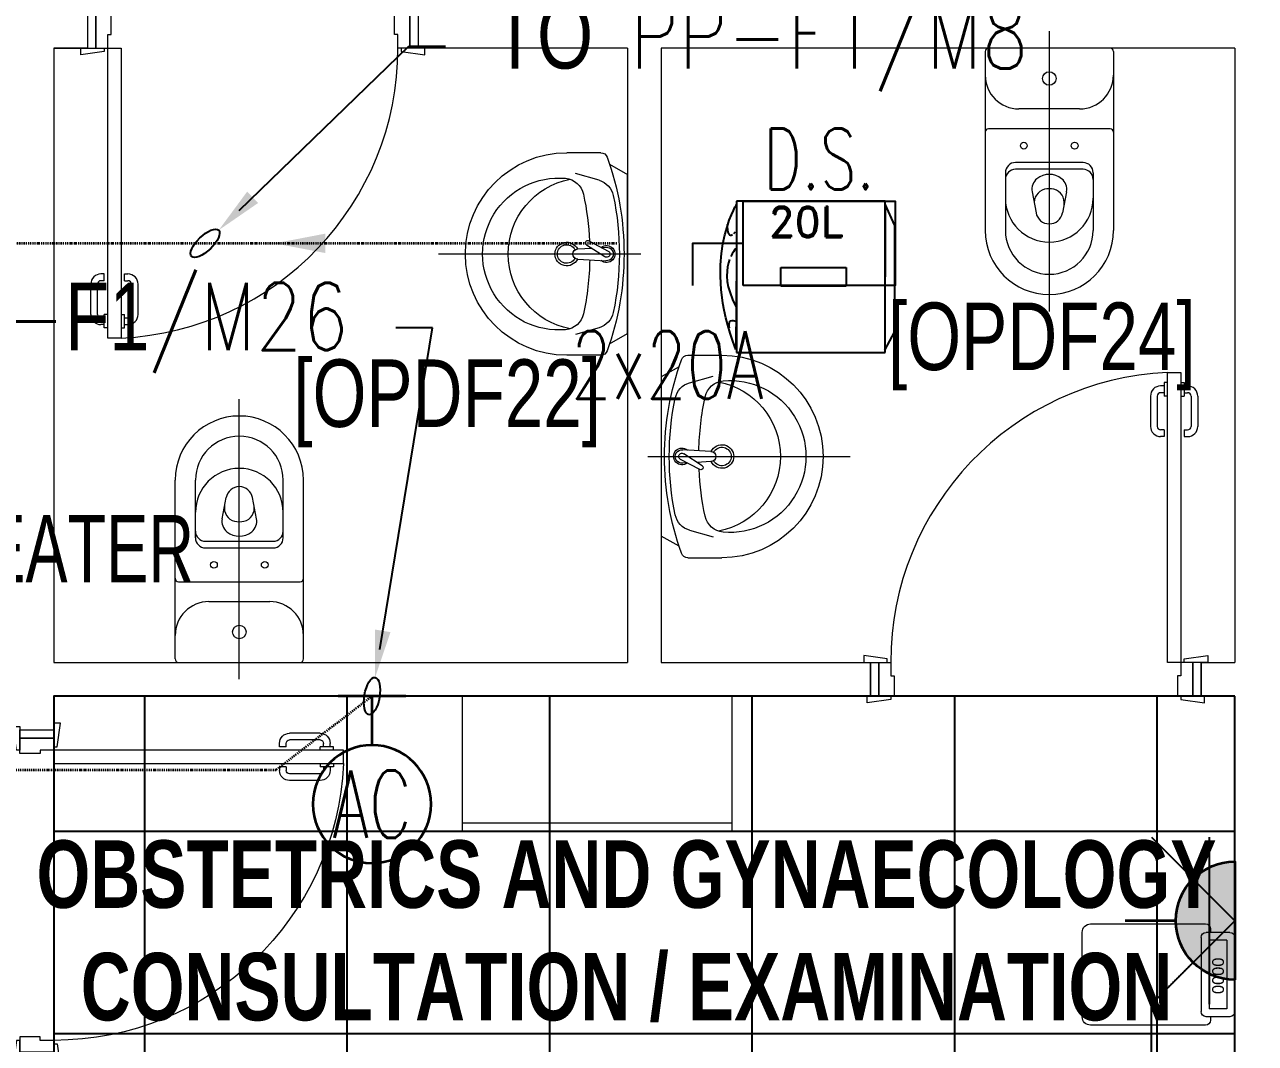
# Model space of a CAD drawing. Extents: x -178977 to 231842, y -29287 to 19916.
# Drawn here: x 25790 to 29437, y -9859 to -6840 of the extents above; entities that cross this region are included whole.
import ezdxf
from ezdxf import colors
from ezdxf.entities.mleader import LeaderData, LeaderLine
from ezdxf.enums import TextEntityAlignment as Align
from ezdxf.math import Vec2, Vec3

# ---------------------------------------------------------------- set-up
doc = ezdxf.new("R2010")
doc.units = 0
doc.header["$LTSCALE"] = 0.25
doc.linetypes.add('DASHDOT', pattern=[25.4, 12.7, -6.35, 0, -6.35])
doc.linetypes.add('HIDDEN', pattern=[9.525, 6.35, -3.175])
for name, color, linetype, lineweight in [('01-First Floor-FUR$0$72_EGR_BASE_TEXT', 252, 'Continuous', 5), ('01-First Floor-FUR$0$LOADING', 253, 'Continuous', 5), ('01-First Floor-FUR$0$SANIT', 250, 'Continuous', 5), ('01-First Floor-FUR$0$Walls', 251, 'Continuous', 5), ('01-First Floor-FUR$0$Wooden Joinery', 251, 'Continuous', 5), ('E-LITE-CIRC', 6, 'Continuous', 25), ('E-LITE-CLNG-CNDT', 6, 'DASHDOT', 35), ('E-LITE-EXIT-NUMB', 6, 'Continuous', 25), ('E-POWR-CIRC-NUMB', 6, 'Continuous', 25), ('E-POWR-CLNG-CNDT', 6, 'DASHDOT', 35), ('E-POWR-CTRL-NUMB', 6, 'Continuous', 25), ('E-POWR-FLOR-CNDT', 6, 'HIDDEN', 25), ('E-POWR-FLOR-CNDT @ 100', 6, 'HIDDEN', 25), ('E-POWR-TEXT', 6, 'Continuous', 25), ('E-POWR-WALL @ 100', 4, 'Continuous', 35)]:
    doc.layers.add(name, color=color, linetype=linetype, lineweight=lineweight)
for name, color, linetype in [('01-First Floor-FUR$0$FALSE CEILING', 251, 'Continuous'), ('CARTOUCHE', 254, 'Continuous'), ('E-POWR-IDEN', 101, 'Continuous'), ('e-powr-swch @ 100', 191, 'Continuous'), ('PW-ACCESSORIES', 253, 'Continuous')]:
    doc.layers.add(name, color=color, linetype=linetype)
doc.styles.add('01-First Floor-FUR$0$Standard', font='arial.ttf')
doc.styles.add('01-First Floor-FUR$0$X3G_ENTITY_9EC9', font='swisscl.ttf', dxfattribs={"height": 0.2})
doc.styles.add('01-First Floor-FUR$0$X3G_ENTITY_9F38', font='swisscl.ttf', dxfattribs={"height": 0.2})
doc.styles.add('DC_Elc_Romans', font='elc_romans.shx', dxfattribs={"width": 0.7})
doc.styles.add('DC_SIMPLEX', font='SIMPLEX.shx', dxfattribs={"width": 0.7})
doc.styles.add('ROMAND', font='romand.shx')

# ---------------------------------------------------------------- blocks, each defined once
blk = doc.blocks.new('01-First Floor-FUR$0$A$C72370EFE')
at = {"layer": '01-First Floor-FUR$0$Wooden Joinery'}
for p, q in [((-0.01, -0.03), (-0.01, -0.07)), ((0, -0.03), (-0.01, -0.03)), ((0.04, -0.03), (0.05, -0.03)), ((0.05, -0.03), (0.05, -0.07)), ((-0.05, -0.07), (-0.05, -0.16)), ((-0.03, -0.07), (-0.03, -0.16)), ((-0.01, -0.04), (-0.02, -0.04)), ((-0.01, -0.06), (-0.02, -0.06)), ((0, -0.07), (-0.01, -0.07)), ((0.04, -0.07), (0.05, -0.07)), ((0.05, -0.04), (0.06, -0.04)), ((0.05, -0.06), (0.06, -0.06)), ((0.07, -0.07), (0.07, -0.16)), ((0.09, -0.07), (0.09, -0.16)), ((-0.01, -0.17), (-0.02, -0.17)), ((-0.01, -0.17), (-0.01, -0.19)), ((0.05, -0.17), (0.06, -0.17)), ((0.05, -0.17), (0.05, -0.19)), ((-0.01, -0.19), (-0.02, -0.19)), ((0.05, -0.19), (0.06, -0.19))]:
    blk.add_line(p, q, dxfattribs=at)
for centre, radius, start, end in [((-0.02, -0.07), 0.03, 90, 180), ((-0.02, -0.07), 0.01, 90, 180), ((0.06, -0.07), 0.03, 0, 90), ((0.06, -0.07), 0.01, 0, 90), ((-0.02, -0.16), 0.03, 180, 270), ((-0.02, -0.16), 0.01, 180, 270), ((0.06, -0.16), 0.01, 270, 0), ((0.06, -0.16), 0.03, 270, 0)]:
    blk.add_arc(centre, radius, start, end, dxfattribs=at)
blk = doc.blocks.new('01-First Floor-FUR$0$A$C5DAD61B4')
at = {"layer": '01-First Floor-FUR$0$Wooden Joinery'}
for points in [[(80, 959.1), (80, 969.1), (10, 979.1), (10, 959.1)], [(940, 959.1), (940, 969.1), (1010, 979.1), (1010, 959.1)], [(70, 859.1), (70, 849.1), (0, 839.1), (0, 859.1)], [(120, 859.1), (120, 0), (80, 0), (80, 859.1)], [(950, 859.1), (950, 849.1), (1020, 839.1), (1020, 859.1)]]:
    blk.add_lwpolyline(points, close=True, dxfattribs=at)
for points in [[(45, 859.1), (45, 959.1), (20, 959.1), (20, 859.1), (45, 859.1)], [(45, 859.1), (80, 859.1), (80, 899.1), (90, 899.1), (90, 959.1), (45, 959.1), (45, 859.1)], [(975, 859.1), (940, 859.1), (940, 899.1), (930, 899.1), (930, 959.1), (975, 959.1), (975, 859.1)], [(975, 859.1), (975, 959.1), (1000, 959.1), (1000, 859.1), (975, 859.1)]]:
    blk.add_lwpolyline(points, dxfattribs=at)
blk.add_arc((80, 859.1), 860, 272.666, 0, dxfattribs=at)
at = {"layer": '01-First Floor-FUR$0$Wooden Joinery', "xscale": 999.9999999998854, "yscale": 999.9999999998854, "zscale": 999.9999999998854, "rotation": 180}
blk.add_blockref('01-First Floor-FUR$0$A$C72370EFE', (120, 0), dxfattribs=at)
blk = doc.blocks.new('01-First Floor-FUR$0$WC manta')
at = {"layer": '01-First Floor-FUR$0$SANIT'}
for p, q in [((-0.12, 0.19), (0.41, 0.19)), ((-0.13, 0.18), (-0.13, -0.18)), ((0.109, 0.18), (0.109, -0.18)), ((0.239, 0.13), (0.41, 0.13)), ((0.05, 0.09), (0.05, -0.09)), ((0.209, 0.1), (0.209, -0.1)), ((0.229, 0.1), (0.229, -0.1)), ((0.2955, 0.051), (0.3581, 0.0393)), ((-0.18, 0), (0.65, 0)), ((0.2955, -0.051), (0.3581, -0.0393)), ((0.239, -0.13), (0.41, -0.13)), ((-0.12, -0.19), (0.41, -0.19))]:
    blk.add_line(p, q, dxfattribs=at)
for centre, radius in [((0.159, 0.0752), 0.01), ((-0.04, 0), 0.02), ((0.159, -0.0753), 0.01)]:
    blk.add_circle(centre, radius, dxfattribs=at)
for centre, radius, start, end in [((-0.12, 0.18), 0.01, 90, 180), ((-0.05, 0.09), 0.1, 0, 90), ((0.119, 0.18), 0.01, 90, 180), ((0.41, 0), 0.19, 270, 90), ((0.239, 0.1), 0.03, 90, 180), ((0.259, 0.1), 0.03, 90, 180), ((0.3147, 0), 0.13, 270, 90), ((0.41, 0), 0.13, 270, 90), ((0.3029, 0), 0.0588, 141.525, 218.475), ((0.2882, 0.0117), 0.04, 79.4289, 141.525), ((0.3271, 0.0044), 0.04, 79.4289, 166.4176), ((0.3507, 0), 0.04, 280.5711, 79.4289), ((0.3454, 0), 0.0588, 166.4176, 193.5824), ((0.3271, -0.0044), 0.04, 193.5824, 280.5711), ((0.2882, -0.0117), 0.04, 218.475, 280.5711), ((-0.05, -0.09), 0.1, 270, 0), ((0.239, -0.1), 0.03, 180, 270), ((0.259, -0.1), 0.03, 180, 270), ((-0.12, -0.18), 0.01, 180, 270), ((0.119, -0.18), 0.01, 180, 270)]:
    blk.add_arc(centre, radius, start, end, dxfattribs=at)
blk = doc.blocks.new('01-First Floor-FUR$0$lav-manta 60')
at = {"layer": '01-First Floor-FUR$0$SANIT'}
for p, q in [((0, 0.04), (0, -0.56)), ((-0.2658, -0.0529), (-0.2358, 0)), ((-0.2358, 0), (0.2358, 0)), ((0.2658, -0.0529), (0.2358, 0)), ((-0.015, -0.1473), (-0.0199, -0.064)), ((0.0274, -0.121), (-0.0078, -0.0673)), ((0.0389, -0.1142), (0.0087, -0.0575)), ((0.0191, -0.077), (0.0199, -0.064)), ((-0.3, -0.0789), (-0.3, -0.18)), ((-0.2185, -0.0841), (-0.2383, -0.1537)), ((0.015, -0.1473), (0.0174, -0.1057)), ((0.2185, -0.0841), (0.2383, -0.1537)), ((0.3, -0.0789), (0.3, -0.18))]:
    blk.add_line(p, q, dxfattribs=at)
for centre, radius, start, end in [((0, -0.8557), 0.8457, 70.1771, 109.8229), ((0, -0.8696), 0.8457, 78.1914, 101.8086), ((-0.28, -0.0789), 0.02, 109.8229, 180), ((-0.1608, -0.1006), 0.06, 101.8086, 164.0794), ((0, -0.0617), 0.025, 320.7474, 220.368), ((0, -0.0617), 0.02, 353.2671, 186.682), ((0, -0.0617), 0.00966, 25.4127, 215.9577), ((0.1608, -0.1006), 0.06, 15.9206, 78.1914), ((0.28, -0.0789), 0.02, 0, 70.1771), ((-0.1645, -0.189), 0.06, 102.0883, 174.8142), ((0, -0.9572), 0.8457, 91.1572, 102.0883), ((0, -0.9572), 0.8457, 88.5486, 88.844), ((0.0332, -0.1176), 0.00666, 210.6852, 30.6852), ((0, -0.9572), 0.8457, 77.9117, 87.4274), ((0.1645, -0.189), 0.06, 5.1858, 77.9117), ((0, -0.18), 0.3, 180, 0), ((0, -0.1282), 0.2252, 190.6097, 349.3903), ((0, -0.18), 0.035, 115.3106, 64.6894), ((0, -0.18), 0.0275, 117.1496, 62.8504), ((0, -0.1473), 0.015, 180, 0), ((0, -0.2039), 0.2252, 174.8142, 5.1858)]:
    blk.add_arc(centre, radius, start, end, dxfattribs=at)
blk = doc.blocks.new('01-First Floor-FUR$0$GF21027-P')
at = {"layer": '01-First Floor-FUR$0$LOADING'}
for p, q in [((0.4, 0.4), (-0.4, 0.4)), ((-0.4, 0.4), (-0.4, 0)), ((0.4, 0), (0.4, 0.4)), ((-0.4, 0.025), (0.4, 0.025)), ((-0.4, 0), (0.4, 0))]:
    blk.add_line(p, q, dxfattribs=at)
blk = doc.blocks.new('01-First Floor-FUR$0$HF13461A-P')
at = {"layer": '01-First Floor-FUR$0$LOADING'}
for p, q in [((0.2579, 0.4503), (0.0379, 0.4503)), ((0.0229, 0.4353), (0.0229, 0.3653)), ((0.2493, 0.4266), (0.0466, 0.4266)), ((0.0466, 0.4266), (0.0466, 0.3739)), ((0.2493, 0.4266), (0.2493, 0.3739)), ((0.2729, 0.4353), (0.2729, 0.3653)), ((0.0229, 0.3778), (0.0129, 0.3778)), ((0.2493, 0.3739), (0.0466, 0.3739)), ((0.2829, 0.3778), (0.2729, 0.3778)), ((-0.0021, 0.3628), (-0.0021, 0.0228)), ((0.2579, 0.3503), (0.0379, 0.3503)), ((0.2979, 0.0228), (0.2979, 0.3628)), ((0.0229, -0.0022), (0.2729, -0.0022))]:
    blk.add_line(p, q, dxfattribs=at)
for centre, radius, start, end in [((0.0379, 0.4353), 0.015, 90, 180), ((0.2579, 0.4353), 0.015, 0, 90), ((0.0129, 0.3628), 0.015, 90, 180), ((0.0379, 0.3653), 0.015, 180, 270), ((0.2579, 0.3653), 0.015, 270, 0), ((0.2829, 0.3628), 0.015, 0, 90), ((0.0229, 0.0228), 0.025, 180, 270), ((0.2729, 0.0228), 0.025, 270, 0)]:
    blk.add_arc(centre, radius, start, end, dxfattribs=at)
at = {"layer": '01-First Floor-FUR$0$LOADING', "style": '01-First Floor-FUR$0$Standard'}
blk.add_text('0000', height=0.03477, dxfattribs=at).set_placement((0.0901, 0.3829))
blk = doc.blocks.new('01-First Floor-FUR')
at = {"layer": '01-First Floor-FUR$0$FALSE CEILING', "linetype": 'Continuous'}
for p, q in [((26146, -12830), (26146, -8830)), ((26746, -12830), (26746, -8830)), ((27346, -12830), (27346, -8830)), ((27946, -12830), (27946, -8830)), ((28546, -12830), (28546, -8830)), ((29146, -12830), (29146, -8830)), ((25876, -9230), (29376, -9230)), ((25876, -9830), (29376, -9830))]:
    blk.add_line(p, q, dxfattribs=at)
at = {"layer": '01-First Floor-FUR$0$FALSE CEILING'}
blk.add_lwpolyline([(29376, -8830), (25876, -8830), (25876, -10710), (25876, -10710), (25876, -12830), (29376, -12830), (29376, -8830)], dxfattribs=at)
at = {"layer": '01-First Floor-FUR$0$Walls'}
for p, q in [((25976, -6810), (25976, -6910)), ((26956, -6810), (26956, -6910)), ((25976, -6910), (25876, -6910)), ((25876, -6910), (25876, -8730)), ((25876, -6910), (25976, -6910)), ((27576, -6910), (26956, -6910)), ((27576, -6910), (27576, -8730)), ((29376, -6910), (27676, -6910)), ((27676, -6910), (27676, -8730)), ((29376, -6910), (29376, -8730)), ((25876, -8730), (27576, -8730)), ((27676, -8730), (28296, -8730)), ((28296, -8730), (28296, -8830)), ((28296, -8830), (28296, -8730)), ((29276, -8730), (29276, -8830)), ((29276, -8730), (29376, -8730)), ((29276, -8830), (29276, -8730)), ((25876, -8830), (25876, -8930)), ((25876, -8830), (28296, -8830)), ((29276, -8830), (29376, -8830)), ((29376, -8830), (29376, -12830)), ((25776, -8930), (25876, -8930))]:
    blk.add_line(p, q, dxfattribs=at)
at = {"layer": '01-First Floor-FUR$0$LOADING', "color": 1, "xscale": 1000, "yscale": 1000, "zscale": 1000, "rotation": 2.091175133064225e-08}
blk.add_blockref('01-First Floor-FUR$0$GF21027-P', (27486, -9230, -0.1), dxfattribs=at)
at = {"layer": '01-First Floor-FUR$0$LOADING', "lineweight": 0, "xscale": -1000, "yscale": 1000, "zscale": 1000, "rotation": 270}
blk.add_blockref('01-First Floor-FUR$0$HF13461A-P', (28925.7, -9802.9, -0.1), dxfattribs=at)
at = {"layer": '01-First Floor-FUR$0$SANIT'}
for name, p, xscale, yscale, zscale, rotation in [('01-First Floor-FUR$0$WC manta', (28826, -7040), 999.9999999999995, 999.9999999999995, 999.9999999999995, 270), ('01-First Floor-FUR$0$lav-manta 60', (27576, -7520), -1000.000000000223, 1000.000000000223, 1000.000000000223, 270), ('01-First Floor-FUR$0$lav-manta 60', (27676, -8120), -1000.000000000223, 1000.000000000223, 1000.000000000223, 90), ('01-First Floor-FUR$0$WC manta', (26426, -8600), 999.9999999999995, 999.9999999999995, 999.9999999999995, 90.00000000000001)]:
    blk.add_blockref(name, p, dxfattribs=dict(at, xscale=xscale, yscale=yscale, zscale=zscale, rotation=rotation))
at = {"layer": '01-First Floor-FUR$0$Wooden Joinery'}
blk.add_blockref('01-First Floor-FUR$0$A$C5DAD61B4', (25956, -7769.1), dxfattribs=at)
at = {"layer": '01-First Floor-FUR$0$Wooden Joinery', "rotation": 180}
blk.add_blockref('01-First Floor-FUR$0$A$C5DAD61B4', (29296, -7870.9), dxfattribs=at)
at = {"layer": '01-First Floor-FUR$0$Wooden Joinery', "xscale": -1, "rotation": 90}
blk.add_blockref('01-First Floor-FUR$0$A$C5DAD61B4', (26735.1, -8910), dxfattribs=at)
at = {"layer": '01-First Floor-FUR$0$72_EGR_BASE_TEXT', "char_height": 200, "attachment_point": 2, "style": '01-First Floor-FUR$0$X3G_ENTITY_9F38'}
for s, insert in [('[OPDF24]', (28804, -7663.8, 0)), ('[OPDF22]', (27041.8, -7832.4, 0))]:
    blk.add_mtext(s, dxfattribs=dict(at, insert=insert))
at = {"layer": '01-First Floor-FUR$0$72_EGR_BASE_TEXT', "insert": (27573.2, -9257.4, -0.1), "char_height": 200, "width": 3714.666, "attachment_point": 2, "style": '01-First Floor-FUR$0$X3G_ENTITY_9EC9'}
blk.add_mtext('{\\fSwis721 LtCn BT|b1|i0|c0|p34;OBSTETRICS AND GYNAECOLOGY CONSULTATION / EXAMINATION ROOM}', dxfattribs=at)
blk = doc.blocks.new('*U160')
h = blk.add_hatch(color=253)
edge = h.paths.add_edge_path()
edge.add_line((-1.75, 0), (1.75, 0))
edge.add_arc((0, 0), 1.75, 180, 360, ccw=False)
blk.add_line((0, -1.75), (0, -3.25))
blk.add_lwpolyline([(-1.75, 0, 1), (1.75, 0)], format="xyb", close=True)
at = {"layer": 'Defpoints'}
for p, q in [((-2.475, -2.475), (0, 0)), ((2.475, -2.475), (0, 0)), ((2.475, -0.758), (-2.475, -0.758))]:
    blk.add_line(p, q, dxfattribs=at)
at = {"layer": 'E-LITE-EXIT-NUMB', "style": 'DC_SIMPLEX', "width": 0.7, "flags": 8}
blk.add_attdef('TYPE', text='', height=2, rotation=360, dxfattribs=at).set_placement((-2.682, 5.238), align=Align.RIGHT)
blk.add_attdef('CIRCUIT', (2.682, 5.238), '', height=2, rotation=360, dxfattribs=at)
blk = doc.blocks.new('EWHTOP VIEW80')
for p, q in [((46586.3, -910709.6), (46589.9, -910703.7)), ((46589.9, -910703.7), (46590.9, -910701.9)), ((47031.9, -910691.6), (46590.9, -910691.6)), ((46590.9, -910691.6), (46590.9, -911140.2)), ((46590.9, -910701.9), (46590.9, -910860.4)), ((47031.9, -910701), (47030.5, -911133.5)), ((47031.9, -911140.2), (47031.9, -910691.6)), ((47060.6, -910763.9), (47031.9, -910701)), ((46569.3, -910748.2), (46576, -910732)), ((46576, -910732), (46581.9, -910719)), ((46581.9, -910719), (46586.3, -910709.6)), ((46556.2, -910791.3), (46563, -910768.4)), ((46563, -910768.4), (46569.3, -910748.2)), ((46563.9, -910760.3), (46563.9, -910762.6)), ((46563.9, -910762.6), (46563.9, -910767.9)), ((46563.9, -910767.9), (46564.3, -910775.6)), ((46564.3, -910775.6), (46565.7, -910783.2)), ((47060.6, -911077.8), (47060.6, -910763.9)), ((46550.9, -910817.8), (46556.2, -910791.3)), ((46565.7, -910783.2), (46568.4, -910789.5)), ((46568.4, -910789.5), (46570.2, -910791.3)), ((46570.2, -910791.3), (46572.9, -910792.2)), ((46572.9, -910792.2), (46575.6, -910792.2)), ((46575.6, -910792.2), (46579.2, -910790.8)), ((46583.2, -910787.7), (46587.7, -910782.8)), ((46543.7, -910879.8), (46546.4, -910847)), ((46546.4, -910847), (46550.9, -910817.8)), ((46578.3, -910847.9), (46574.2, -910855.5)), ((46581.9, -910841.6), (46578.3, -910847.9)), ((46585.5, -910836.6), (46581.9, -910841.6)), ((46588.2, -910833.1), (46585.5, -910836.6)), ((46590.9, -910830.4), (46588.2, -910833.1)), ((46543.2, -910914.8), (46543.7, -910879.8)), ((46564.3, -910886.1), (46563, -910899.1)), ((46567, -910874.8), (46564.3, -910886.1)), ((46570.6, -910864.5), (46567, -910874.8)), ((46590.9, -910860.4), (46589.5, -911131.3)), ((46722, -910943.5), (46722, -910888.3)), ((46722, -910888.3), (46916.4, -910888.3)), ((46916.4, -910888.3), (46916.4, -910943.5)), ((46545.5, -910953), (46543.2, -910914.8)), ((46563, -910899.1), (46562.5, -910913.5)), ((46562.5, -910913.5), (46563.9, -910929.2)), ((46550.9, -910993.8), (46545.5, -910953)), ((46563.9, -910929.2), (46566.6, -910945.8)), ((46566.6, -910945.8), (46572, -910963.7)), ((46916.4, -910943.5), (46722, -910943.5)), ((46554.5, -911014.9), (46550.9, -910993.8)), ((46572, -910963.7), (46579.2, -910983.1)), ((46579.2, -910983.1), (46589.5, -911004.2)), ((46559.4, -911036.9), (46554.5, -911014.9)), ((46565.2, -911059.4), (46559.4, -911036.9)), ((46572, -911082.7), (46565.2, -911059.4)), ((46569.3, -911050.9), (46568.4, -911057.2)), ((46568.4, -911057.2), (46568.4, -911061.6)), ((46568.4, -911061.6), (46569.7, -911067)), ((46572.4, -911047.3), (46569.3, -911050.9)), ((46576.9, -911045.9), (46572.4, -911047.3)), ((46581.9, -911046.4), (46576.9, -911045.9)), ((46586.3, -911047.3), (46581.9, -911046.4)), ((46590.9, -911048.6), (46586.3, -911047.3)), ((46580.1, -911106.6), (46572, -911082.7)), ((46589.5, -911131.3), (46580.1, -911106.6)), ((47030.5, -911133.5), (47060.6, -911077.8)), ((46589.5, -911131.3), (46589.5, -911131.3)), ((46590.9, -911140.2), (47031.9, -911140.2)), ((47030.5, -911133.5), (47030.5, -911133.5))]:
    blk.add_line(p, q)
at = {"layer": 'CARTOUCHE', "insert": (46624.8, -910753.2), "char_height": 90, "attachment_point": 4, "style": 'ROMAND'}
blk.add_mtext(' 20L', dxfattribs=at)
blk = doc.blocks.new('A$C0C9916F8')
at = {"layer": 'PW-ACCESSORIES', "linetype": 'Continuous'}
blk.add_blockref('EWHTOP VIEW80', (-15877.9, 893488.2, 14.8), dxfattribs=at)
blk = doc.blocks.new('ARR0W')
at = {"color": 45}
blk.add_ellipse((0, 0), major_axis=(0.4, 0), ratio=0.4, dxfattribs=at)
at = {"color": 45, "ltscale": 0.5}
blk.add_solid([(-1.4, 0.167), (-0.4, 0), (-1.4, -0.167)], dxfattribs=at)
blk = doc.blocks.new('*U41')
blk.add_lwpolyline([(-2.25, -2.5), (-2.25, 0), (2.25, 0), (2.25, -2.5)], close=True)
blk.add_lwpolyline([(-2.25, -1.25), (-3.75, -1.25), (-3.75, -2.5)])
at = {"layer": 'E-POWR-CIRC-NUMB', "style": 'DC_SIMPLEX', "width": 0.7, "flags": 8}
blk.add_attdef('CIRCUIT', (4.233, 3.688), '', height=2, rotation=360, dxfattribs=at)
at = {"layer": 'E-POWR-CTRL-NUMB', "style": 'DC_SIMPLEX', "width": 0.7, "flags": 8}
blk.add_attdef('AMPER', text='', height=2, rotation=360, dxfattribs=at).set_placement((4.233, 1.25), align=Align.MIDDLE_LEFT)
at = {"layer": 'E-POWR-IDEN', "style": 'DC_SIMPLEX', "width": 0.7, "flags": 8}
blk.add_attdef('TYPE', text='', height=1.8, rotation=180, dxfattribs=at).set_placement((0, -1.25), align=Align.MIDDLE_CENTER)
blk = doc.blocks.new('*U42')
blk.add_hatch(color=256).paths.add_polyline_path([(0, -0.287), (1.5, 0), (0, 0.287)])
blk = doc.blocks.new('*U127')
for p, q in [((0, 1.45), (0, 0)), ((1, 0), (-1, 0))]:
    blk.add_line(p, q)
blk.add_circle((0, 3.2), 1.75)
at = {"layer": 'E-POWR-CIRC-NUMB', "style": 'DC_SIMPLEX', "width": 0.7, "flags": 8}
blk.add_attdef('CIRCUIT', (3.364, 5.671), '', height=2, rotation=360, dxfattribs=at)
at = {"layer": 'E-POWR-IDEN', "style": 'DC_SIMPLEX', "width": 0.7, "flags": 8}
blk.add_attdef('TYPE', text='', height=2, rotation=360, dxfattribs=at).set_placement((0, 3.2), align=Align.MIDDLE_CENTER)

msp = doc.modelspace()

# ---------------------------------------------------------------- linework, layer by layer
at = {"layer": 'E-POWR-CLNG-CNDT', "elevation": 14.8}
msp.add_lwpolyline([(27544.5, -7488.4), (25726, -7488.4)], dxfattribs=at)
at = {"layer": 'E-POWR-CLNG-CNDT'}
msp.add_lwpolyline([(26819.2, -8830), (26534.7, -9049.1), (25726, -9049.1)], dxfattribs=at)
at = {"layer": 'E-POWR-FLOR-CNDT'}
msp.add_lwpolyline([(29252.3, -11988.1), (29128.5, -11864.3), (29128.5, -9742.9), (29252.3, -9619.1)], dxfattribs=at)

# ---------------------------------------------------------------- block references
at = {"layer": 'E-LITE-CLNG-CNDT'}
msp.add_blockref('01-First Floor-FUR', (0, 0), dxfattribs=at)
at = {"layer": 'E-POWR-FLOR-CNDT'}
msp.add_blockref('A$C0C9916F8', (-2814, 9840), dxfattribs=at)
at = {"layer": 'E-POWR-FLOR-CNDT @ 100', "xscale": -100, "yscale": 100, "zscale": 100}
msp.add_blockref('*U42', (26680.5, -7488.4, 14.8), dxfattribs=at)
at = {"layer": 'e-powr-swch @ 100'}
ref = msp.add_blockref('*U41', (28143.9, -7363.4, 14.8), dxfattribs=dict(at, xscale=100, yscale=100, zscale=100))
ref.add_attrib('TYPE', 'D.S.', dxfattribs={"layer": 'E-POWR-IDEN', "height": 180, "rotation": 360, "style": 'DC_SIMPLEX', "width": 0.7, "flags": 8}).set_placement((28143.9, -7238.4, 14.8), align=Align.MIDDLE_CENTER)
ref.add_attrib('AMPER', '2x20A', dxfattribs={"layer": 'E-POWR-CTRL-NUMB', "height": 200, "rotation": 360, "style": 'DC_SIMPLEX', "width": 0.7, "flags": 8}).set_placement((27408.9, -7848.9, 14.8), align=Align.MIDDLE_LEFT)
at = {"layer": 'E-POWR-WALL @ 100'}
ref = msp.add_blockref('*U127', (26819.2, -8830), dxfattribs=dict(at, xscale=-100, yscale=100, zscale=100, rotation=180))
ref.add_attrib('TYPE', 'AC', dxfattribs={"layer": 'E-POWR-IDEN', "height": 200, "rotation": 0, "style": 'DC_SIMPLEX', "width": 0.7, "flags": 8}).set_placement((26819.2, -9150), align=Align.MIDDLE_CENTER)
at = {"layer": 'E-POWR-WALL @ 100', "xscale": -100, "yscale": 100, "zscale": 100, "rotation": 270}
msp.add_blockref('*U160', (29376, -9495.4), dxfattribs=at)

# ---------------------------------------------------------------- leaders
at = {"layer": 'E-LITE-CIRC'}
ml = msp.add_multileader_mtext('Standard', dxfattribs=at)
ml.set_content('{\\Fdc_el_romans|c0;\\W0.8;TO\\Fromans|c0; \\Fsimplex|c0;PP-F1/M8}', color=256, style='DC_SIMPLEX')
ml.set_leader_properties()
ml.set_arrow_properties(name='ARR0W')
ml.build(insert=Vec2(0, 0))
ml.multileader.update_dxf_attribs({"dogleg_length": 200, "arrow_head_size": 140, "scale": 100})
ctx = ml.context
ctx.base_point, ctx.scale, ctx.char_height, ctx.arrow_head_size, ctx.landing_gap_size, ctx.plane_origin, ctx.plane_x_axis, ctx.plane_y_axis = Vec3(27037.3, -6903.7, 14.8), 100, 200, 140, 140, Vec3(34351.9, 1907.1, 14.8), Vec3(1, -0.000001, 0), Vec3(0.000001, 1, 0)
notes = []
notes.append((ctx, [(0, (1, 1, 0), (26928.5, -6903.7, 14.8), (1, -0.000001, 0), 108.8, [(0, [(26324.6, -7488.4, 14.8)], 0, [])])]))
ctx.mtext.insert, ctx.mtext.text_direction, ctx.mtext.rotation, ctx.mtext.flow_direction = Vec3(27177.3, -6770.4, 14.8), Vec3(1, -0.000001, 0), 6.283185, 5
ml = msp.add_multileader_mtext('Standard', dxfattribs=at)
ml.set_content('{\\Fdc_el_romans|c0;\\W0.8;TO\\Fromans|c0; \\Fsimplex|c0;PP-\\Fdc_el_romans|c0;F1\\Fsimplex|c0;/M26}', color=256, style='DC_SIMPLEX')
ml.set_leader_properties()
ml.set_arrow_properties(name='ARR0W')
ml.build(insert=Vec2(0, 0))
ml.multileader.update_dxf_attribs({"dogleg_length": 200, "arrow_head_size": 140, "scale": 100})
ctx = ml.context
ctx.base_point, ctx.scale, ctx.char_height, ctx.arrow_head_size, ctx.landing_gap_size, ctx.plane_origin, ctx.plane_x_axis, ctx.plane_y_axis = Vec3(24765.5, -7738.7, 0), 100, 200, 140, 140, Vec3(39162.8, -15185.5, 0), Vec3(1, 0.000001, 0), Vec3(-0.000001, 1, 0)
ctx.text_align_type = 2
notes.append((ctx, [(1, (1, 1, 0), (26998.1, -7738.7, 0), (-1, -0.000001, 0), 108.8, [(0, [(26819.2, -8830, 0)], 0, [])])]))
ctx.mtext.insert, ctx.mtext.text_direction, ctx.mtext.rotation, ctx.mtext.alignment, ctx.mtext.flow_direction = Vec3(26749.3, -7605.4, 0), Vec3(1, 0.000001, 0), 0.000001, 3, 5
ml = msp.add_multileader_mtext('Standard', dxfattribs=at)
ml.set_content('{\\Fdc_el_romans|c0;\\W0.8;TO\\Fromans|c0; \\Fsimplex|c0;PP-\\Fdc_el_romans|c0;F1\\Fsimplex|c0;/M24}', color=256, style='DC_SIMPLEX')
ml.set_leader_properties()
ml.set_arrow_properties(name='ARR0W')
ml.build(insert=Vec2(0, 0))
ml.multileader.update_dxf_attribs({"dogleg_length": 200, "arrow_head_size": 140, "scale": 100})
ctx = ml.context
ctx.base_point, ctx.scale, ctx.char_height, ctx.arrow_head_size, ctx.landing_gap_size, ctx.plane_origin, ctx.plane_x_axis, ctx.plane_y_axis = Vec3(23065.5, -9565.8, 0), 100, 200, 140, 140, Vec3(34637.9, -15185.5, 0), Vec3(1, 0.000001, 0), Vec3(-0.000001, 1, 0)
notes.append((ctx, [(0, (1, 1, 0), (22956.7, -9565.8, 0), (1, 0.000001, 0), 108.8, [(0, [(22294.3, -8975, 0)], 0, [])])]))
ctx.mtext.insert, ctx.mtext.text_direction, ctx.mtext.rotation, ctx.mtext.width, ctx.mtext.flow_direction = Vec3(23205.5, -9432.5, 0), Vec3(1, 0.000001, 0), 0.000001, 2086.364, 5
at = {"layer": 'E-POWR-TEXT'}
ml = msp.add_multileader_mtext('Standard', dxfattribs=at)
ml.set_content('FOR WATER HEATER ', color=256, style='DC_Elc_Romans')
ml.set_leader_properties(color=45)
ml.build(insert=Vec2(0, 0))
ml.multileader.update_dxf_attribs({"dogleg_length": 2, "arrow_head_size": 200, "scale": 100})
ctx = ml.context
ctx.base_point, ctx.scale, ctx.char_height, ctx.arrow_head_size, ctx.landing_gap_size, ctx.plane_origin = Vec3(24157.1, -8393.3, 14.8), 100, 200, 200, 200, Vec3(21347.4, -8440.6, 14.8)
notes.append((ctx, [(0, (1, 1, 0), (24072.4, -8393.3, 14.8), (1, 0), 84.7, [(0, [(23521.8, -7615.4, 14.8)], 0, [])])]))
ctx.mtext.insert, ctx.mtext.flow_direction = Vec3(24357.1, -8293.3, 14.8), 5
for ctx, leaders in notes:
    for number, flags, end, landing, length, lines in leaders:
        leader = LeaderData()
        leader.index, (leader.has_last_leader_line, leader.has_dogleg_vector, leader.attachment_direction) = number, flags
        leader.last_leader_point, leader.dogleg_vector, leader.dogleg_length = Vec3(end), Vec3(landing), length
        for number, points, colour, breaks in lines:
            line = LeaderLine()
            line.index, line.vertices, line.color, line.breaks = number, Vec3.list(points), colors.encode_raw_color(colour), breaks
            leader.lines.append(line)
        ctx.leaders.append(leader)

doc.saveas('drawing.dxf')
